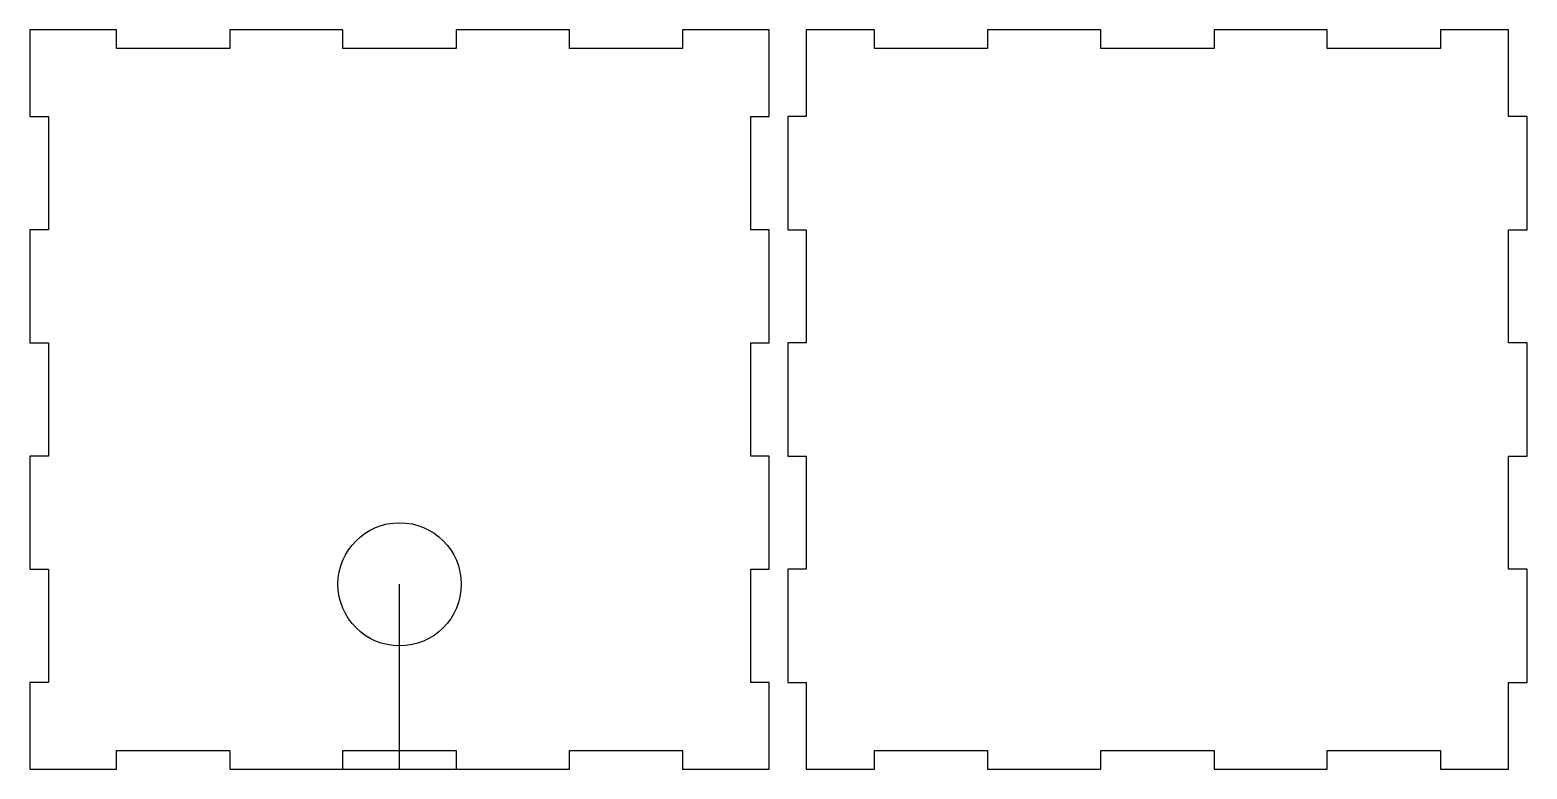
# Model space of a CAD drawing. Header units: centimetres. Extents: x 0 to 37, y 0 to 24.6.
# Drawn here: x 0 to 24.3, y 12.6 to 24.6 of the extents above; entities that cross this region are included whole.
import ezdxf

# ---------------------------------------------------------------- set-up
doc = ezdxf.new("R2010")
doc.units = ezdxf.units.CM
doc.header["$MEASUREMENT"] = 0
doc.layers.add('Alarm Clock v7_box (5)', color=7, linetype='Continuous')
doc.layers.add('Alarm Clock v7_Sketch11', color=7, linetype='Continuous')

msp = doc.modelspace()

# ---------------------------------------------------------------- linework, layer by layer
at = {"layer": 'Alarm Clock v7_box (5)'}
for p, q in [((1.406, 24.6), (0, 24.6)), ((0, 24.6), (0, 23.194)), ((1.406, 24.3), (1.406, 24.6)), ((3.244, 24.6), (3.244, 24.3)), ((5.081, 24.6), (3.244, 24.6)), ((5.081, 24.3), (5.081, 24.6)), ((8.756, 24.6), (6.919, 24.6)), ((6.919, 24.6), (6.919, 24.3)), ((8.756, 24.3), (8.756, 24.6)), ((12, 24.6), (10.594, 24.6)), ((10.594, 24.6), (10.594, 24.3)), ((12, 23.194), (12, 24.6)), ((12.6, 24.6), (12.6, 23.194)), ((13.706, 24.6), (12.6, 24.6)), ((13.706, 24.3), (13.706, 24.6)), ((15.544, 24.6), (15.544, 24.3)), ((17.381, 24.6), (15.544, 24.6)), ((17.381, 24.3), (17.381, 24.6)), ((21.056, 24.6), (19.219, 24.6)), ((19.219, 24.6), (19.219, 24.3)), ((21.056, 24.3), (21.056, 24.6)), ((24, 24.6), (22.894, 24.6)), ((22.894, 24.6), (22.894, 24.3)), ((24, 23.194), (24, 24.6)), ((3.244, 24.3), (1.406, 24.3)), ((6.919, 24.3), (5.081, 24.3)), ((10.594, 24.3), (8.756, 24.3)), ((15.544, 24.3), (13.706, 24.3)), ((19.219, 24.3), (17.381, 24.3)), ((22.894, 24.3), (21.056, 24.3)), ((0, 23.194), (0.3, 23.194)), ((0.3, 23.194), (0.3, 21.356)), ((11.7, 23.194), (12, 23.194)), ((11.7, 21.356), (11.7, 23.194)), ((12.6, 23.194), (12.3, 23.194)), ((12.3, 23.194), (12.3, 21.356)), ((24.3, 23.194), (24, 23.194)), ((24.3, 21.356), (24.3, 23.194)), ((0.3, 21.356), (0, 21.356)), ((0, 21.356), (0, 19.519)), ((12, 21.356), (11.7, 21.356)), ((12, 19.519), (12, 21.356)), ((12.3, 21.356), (12.6, 21.356)), ((12.6, 21.356), (12.6, 19.519)), ((24, 21.356), (24.3, 21.356)), ((24, 19.519), (24, 21.356)), ((0, 19.519), (0.3, 19.519)), ((0.3, 19.519), (0.3, 17.681)), ((11.7, 19.519), (12, 19.519)), ((11.7, 17.681), (11.7, 19.519)), ((12.6, 19.519), (12.3, 19.519)), ((12.3, 19.519), (12.3, 17.681)), ((24.3, 19.519), (24, 19.519)), ((24.3, 17.681), (24.3, 19.519)), ((0, 17.681), (0, 15.844)), ((0.3, 17.681), (0, 17.681)), ((12, 17.681), (11.7, 17.681)), ((12, 15.844), (12, 17.681)), ((12.3, 17.681), (12.6, 17.681)), ((12.6, 17.681), (12.6, 15.844)), ((24, 17.681), (24.3, 17.681)), ((24, 15.844), (24, 17.681)), ((0, 15.844), (0.3, 15.844)), ((0.3, 15.844), (0.3, 14.006)), ((11.7, 14.006), (11.7, 15.844)), ((11.7, 15.844), (12, 15.844)), ((12.3, 15.844), (12.3, 14.006)), ((12.6, 15.844), (12.3, 15.844)), ((24.3, 15.844), (24, 15.844)), ((24.3, 14.006), (24.3, 15.844)), ((0, 14.006), (0, 12.6)), ((0.3, 14.006), (0, 14.006)), ((12, 14.006), (11.7, 14.006)), ((12, 12.6), (12, 14.006)), ((12.3, 14.006), (12.6, 14.006)), ((12.6, 14.006), (12.6, 12.6)), ((24, 14.006), (24.3, 14.006)), ((24, 12.6), (24, 14.006)), ((1.406, 12.9), (3.244, 12.9)), ((1.406, 12.6), (1.406, 12.9)), ((3.244, 12.9), (3.244, 12.6)), ((5.081, 12.9), (6.919, 12.9)), ((5.081, 12.6), (5.081, 12.9)), ((6.919, 12.9), (6.919, 12.6)), ((8.756, 12.6), (8.756, 12.9)), ((8.756, 12.9), (10.594, 12.9)), ((10.594, 12.9), (10.594, 12.6)), ((13.706, 12.9), (15.544, 12.9)), ((13.706, 12.6), (13.706, 12.9)), ((15.544, 12.9), (15.544, 12.6)), ((17.381, 12.6), (17.381, 12.9)), ((17.381, 12.9), (19.219, 12.9)), ((19.219, 12.9), (19.219, 12.6)), ((21.056, 12.6), (21.056, 12.9)), ((21.056, 12.9), (22.894, 12.9)), ((22.894, 12.9), (22.894, 12.6)), ((0, 12.6), (1.406, 12.6)), ((3.244, 12.6), (5.081, 12.6)), ((6.919, 12.6), (8.756, 12.6)), ((10.594, 12.6), (12, 12.6)), ((12.6, 12.6), (13.706, 12.6)), ((15.544, 12.6), (17.381, 12.6)), ((19.219, 12.6), (21.056, 12.6)), ((22.894, 12.6), (24, 12.6))]:
    msp.add_line(p, q, dxfattribs=at)
at = {"layer": 'Alarm Clock v7_Sketch11'}
for p, q in [((1.406, 24.6, 0.6), (0, 24.6, 0.6)), ((0, 24.6, 0.6), (0, 23.194, 0.6)), ((1.406, 24.3, 0.6), (1.406, 24.6, 0.6)), ((5.081, 24.6, 0.6), (3.244, 24.6, 0.6)), ((3.244, 24.6, 0.6), (3.244, 24.3, 0.6)), ((5.081, 24.3, 0.6), (5.081, 24.6, 0.6)), ((6.919, 24.6, 0.6), (6.919, 24.3, 0.6)), ((8.756, 24.6, 0.6), (6.919, 24.6, 0.6)), ((8.756, 24.3, 0.6), (8.756, 24.6, 0.6)), ((10.594, 24.6, 0.6), (10.594, 24.3, 0.6)), ((12, 24.6, 0.6), (10.594, 24.6, 0.6)), ((12, 23.194, 0.6), (12, 24.6, 0.6)), ((3.244, 24.3, 0.6), (1.406, 24.3, 0.6)), ((6.919, 24.3, 0.6), (5.081, 24.3, 0.6)), ((10.594, 24.3, 0.6), (8.756, 24.3, 0.6)), ((0, 23.194, 0.6), (0.3, 23.194, 0.6)), ((0.3, 23.194, 0.6), (0.3, 21.356, 0.6)), ((11.7, 21.356, 0.6), (11.7, 23.194, 0.6)), ((11.7, 23.194, 0.6), (12, 23.194, 0.6)), ((0, 21.356, 0.6), (0, 19.519, 0.6)), ((0.3, 21.356, 0.6), (0, 21.356, 0.6)), ((12, 21.356, 0.6), (11.7, 21.356, 0.6)), ((12, 19.519, 0.6), (12, 21.356, 0.6)), ((0, 19.519, 0.6), (0.3, 19.519, 0.6)), ((0.3, 19.519, 0.6), (0.3, 17.681, 0.6)), ((11.7, 19.519, 0.6), (12, 19.519, 0.6)), ((11.7, 17.681, 0.6), (11.7, 19.519, 0.6)), ((0.3, 17.681, 0.6), (0, 17.681, 0.6)), ((0, 17.681, 0.6), (0, 15.844, 0.6)), ((12, 17.681, 0.6), (11.7, 17.681, 0.6)), ((12, 15.844, 0.6), (12, 17.681, 0.6)), ((0, 15.844, 0.6), (0.3, 15.844, 0.6)), ((0.3, 15.844, 0.6), (0.3, 14.006, 0.6)), ((11.7, 14.006, 0.6), (11.7, 15.844, 0.6)), ((11.7, 15.844, 0.6), (12, 15.844, 0.6)), ((6, 12.6, 0.6), (6, 15.6, 0.6)), ((0, 14.006, 0.6), (0, 12.6, 0.6)), ((0.3, 14.006, 0.6), (0, 14.006, 0.6)), ((12, 14.006, 0.6), (11.7, 14.006, 0.6)), ((12, 12.6, 0.6), (12, 14.006, 0.6)), ((1.406, 12.9, 0.6), (3.244, 12.9, 0.6)), ((1.406, 12.6, 0.6), (1.406, 12.9, 0.6)), ((3.244, 12.9, 0.6), (3.244, 12.6, 0.6)), ((5.081, 12.6, 0.6), (5.081, 12.9, 0.6)), ((5.081, 12.9, 0.6), (6.919, 12.9, 0.6)), ((6.919, 12.9, 0.6), (6.919, 12.6, 0.6)), ((8.756, 12.6, 0.6), (8.756, 12.9, 0.6)), ((8.756, 12.9, 0.6), (10.594, 12.9, 0.6)), ((10.594, 12.9, 0.6), (10.594, 12.6, 0.6)), ((0, 12.6, 0.6), (1.406, 12.6, 0.6)), ((3.244, 12.6, 0.6), (5.081, 12.6, 0.6)), ((5.081, 12.6, 0.6), (6.919, 12.6, 0.6)), ((6.919, 12.6, 0.6), (8.756, 12.6, 0.6)), ((10.594, 12.6, 0.6), (12, 12.6, 0.6))]:
    msp.add_line(p, q, dxfattribs=at)
msp.add_circle((6, 15.6, 0.6), 1, dxfattribs=at)

doc.saveas('drawing.dxf')
